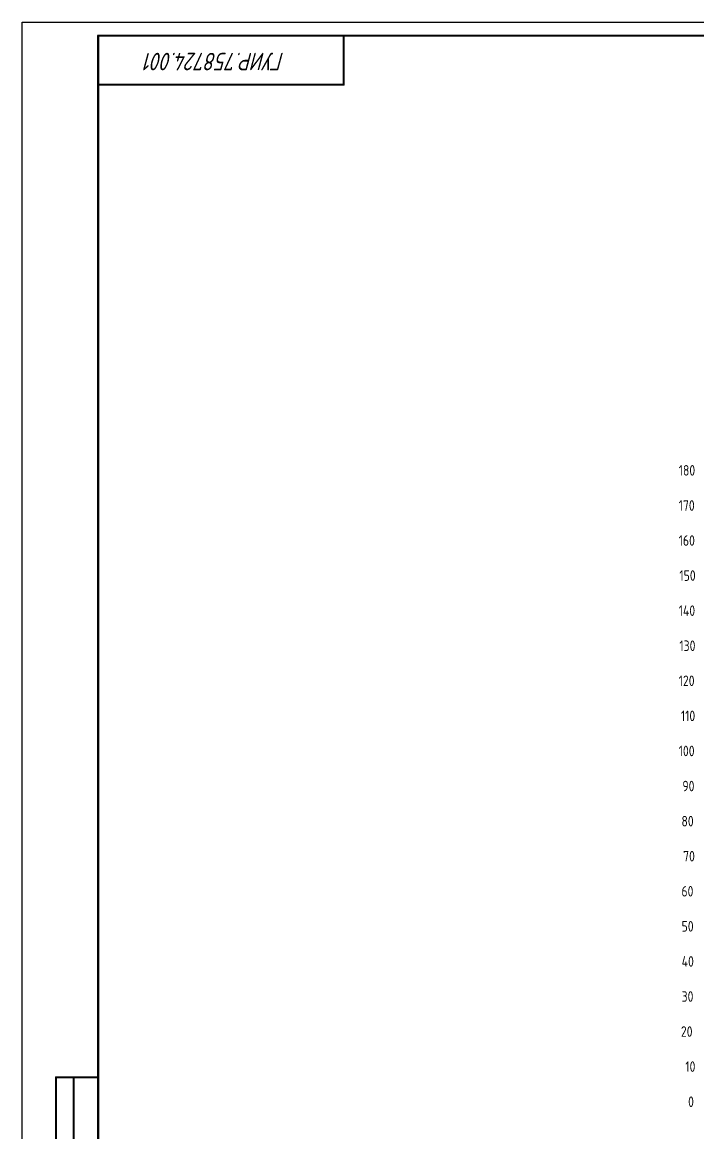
# Model space of a CAD drawing. Header units: millimetres. Extents: x 57 to 898, y 51 to 645.
# Drawn here: x 56.6 to 249.2, y 328.6 to 645.2 of the extents above; entities that cross this region are included whole.
import ezdxf

# ---------------------------------------------------------------- set-up
doc = ezdxf.new("R2010")
doc.units = ezdxf.units.MM
for name, color, linetype in [('KONTUR', 7, 'Continuous'), ('Mechanical13', 56, 'Continuous'), ('Mechanical7', 56, 'Continuous')]:
    doc.layers.add(name, color=color, linetype=linetype)
doc.styles.add('GOST type A', font='gost.TTF', dxfattribs={"oblique": 15, "height": 0.2})

msp = doc.modelspace()

# ---------------------------------------------------------------- linework, layer by layer
at = {"layer": 'KONTUR'}
for p, q in [((56.562, 51.218), (56.562, 645.218)), ((56.562, 645.218), (897.562, 645.218))]:
    msp.add_line(p, q, dxfattribs=at)
at = {"layer": 'Mechanical13', "color": 7, "const_width": 0.6}
for points in [[(78.21, 641.394), (894.21, 641.394)], [(78.21, 57.394), (78.21, 641.394)], [(148.21, 627.394), (148.21, 641.394)], [(78.21, 627.394), (148.21, 627.394)], [(66.21, 224.394), (66.21, 344.394)], [(66.21, 344.394), (78.21, 344.394)], [(71.21, 224.394), (71.21, 344.394)]]:
    msp.add_lwpolyline(points, dxfattribs=at)
at = {"layer": 'Mechanical13', "color": 7, "const_width": 0.3}
for points in [[(78.06, 641.394, 1), (78.36, 641.394, 1)], [(78.06, 641.394, 1), (78.36, 641.394, 1)], [(148.06, 641.394, 1), (148.36, 641.394, 1)], [(78.06, 627.394, 1), (78.36, 627.394, 1)], [(148.06, 627.394, 1), (148.36, 627.394, 1)], [(148.06, 627.394, 1), (148.36, 627.394, 1)], [(66.06, 344.394, 1), (66.36, 344.394, 1)], [(66.06, 344.394, 1), (66.36, 344.394, 1)], [(71.06, 344.394, 1), (71.36, 344.394, 1)], [(78.06, 344.394, 1), (78.36, 344.394, 1)]]:
    msp.add_lwpolyline(points, format="xyb", close=True, dxfattribs=at)

# ---------------------------------------------------------------- texts
at = {"layer": 'Mechanical13', "color": 7, "style": 'GOST type A', "oblique": 15}
msp.add_text('ГУИР.758724.001', height=5, rotation=180, dxfattribs=at).set_placement((131.343, 636.502))
at = {"layer": 'Mechanical7', "color": 7, "style": 'GOST type A'}
for s, p in [('180', (243.768, 515.948)), ('170', (243.768, 505.948)), ('160', (243.768, 495.948)), ('150', (243.977, 485.948)), ('140', (243.768, 475.948)), ('130', (243.977, 465.948)), ('120', (243.768, 455.948)), ('110', (244.4, 445.948)), ('100', (243.768, 435.948)), ('90', (244.823, 425.948)), ('80', (244.554, 415.948)), ('70', (245.032, 405.948)), ('60', (244.554, 395.948)), ('50', (244.609, 385.948)), ('40', (244.614, 375.948)), ('30', (244.609, 365.948)), ('20', (244.4, 355.948)), ('10', (245.664, 345.948)), ('0', (246.45, 335.948))]:
    msp.add_text(s, height=3, dxfattribs=at).set_placement(p)

doc.saveas('drawing.dxf')
